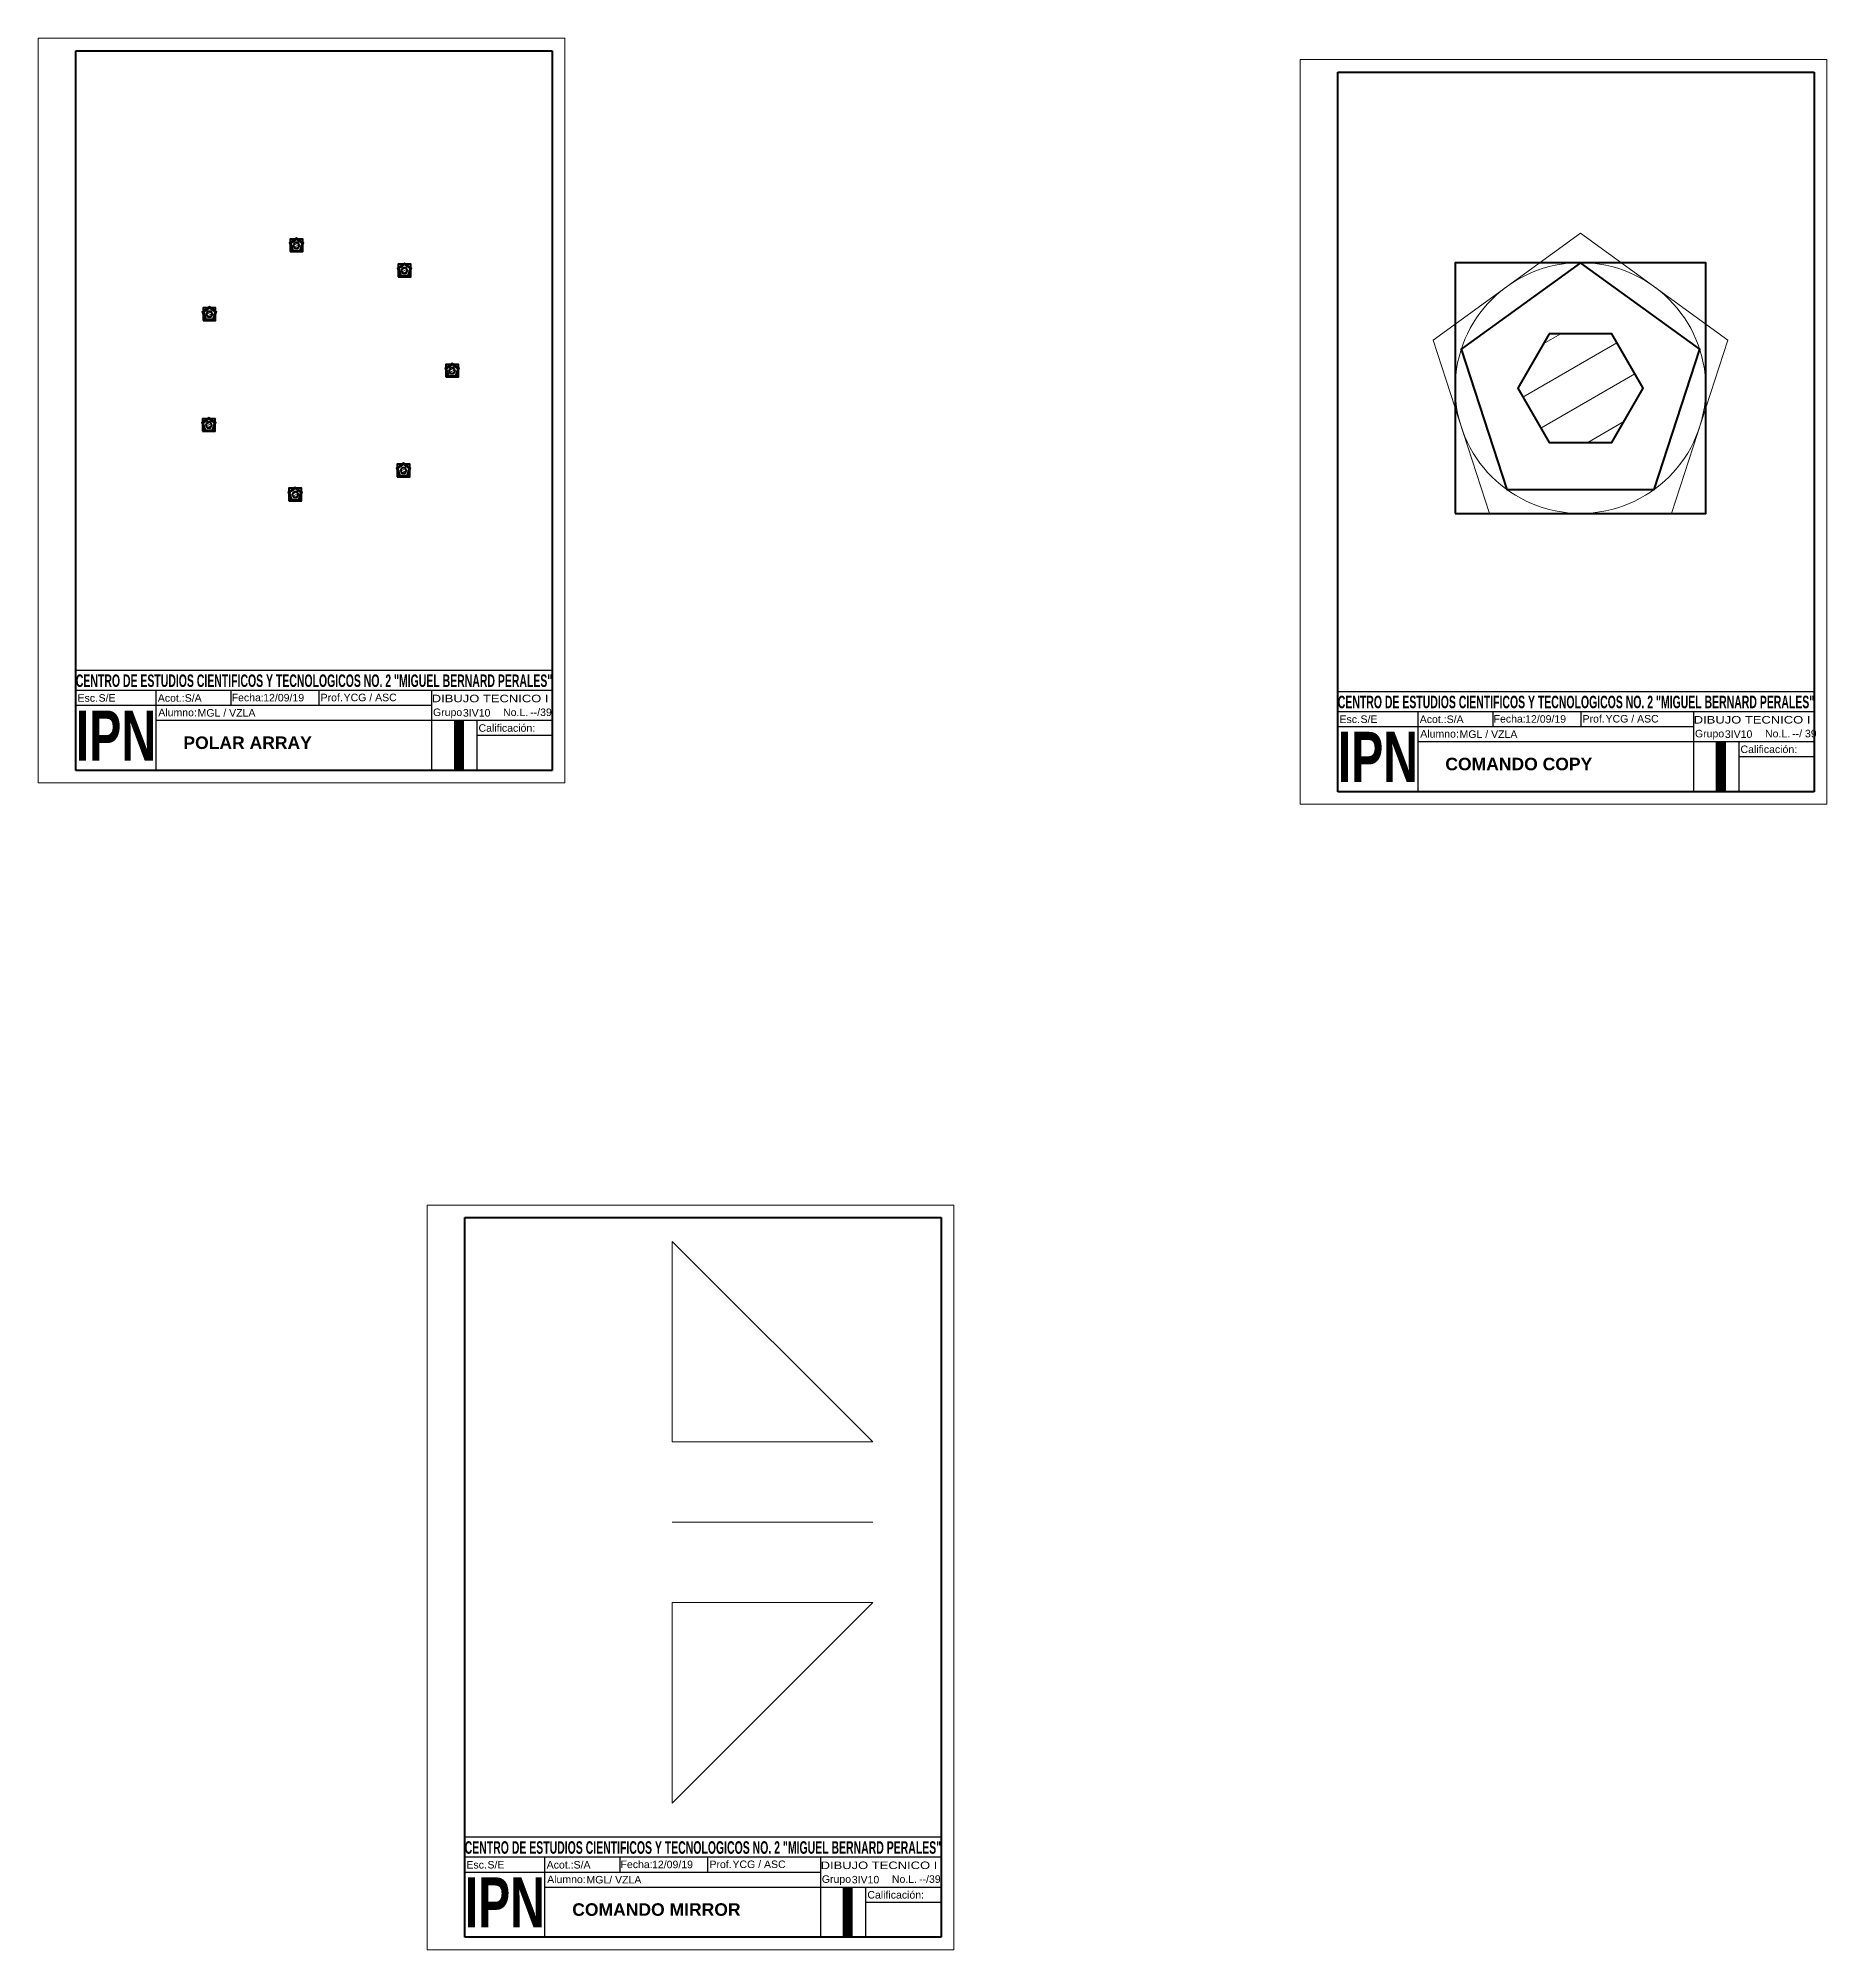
# Model space of a CAD drawing. Header units: millimetres. Extents: x 2447 to 4290, y 1220 to 2762.
# Drawn here: x 3577 to 4290, y 1220 to 1983 of the extents above; entities that cross this region are included whole.
import ezdxf
from ezdxf.enums import TextEntityAlignment as Align

# ---------------------------------------------------------------- set-up
doc = ezdxf.new("R2010")
doc.units = ezdxf.units.MM
doc.header["$LTSCALE"] = 0.5
for name, color, linetype, lineweight in [('Cuadro de Datos', 5, 'Continuous', 30), ('Linea Continua Gruesa', 4, 'Continuous', 70), ('Linea Continua Mediana', 5, 'Continuous', 50), ('Línea Continua Fina', 1, 'Continuous', 5), ('Margen', 4, 'Continuous', 70)]:
    doc.layers.add(name, color=color, linetype=linetype, lineweight=lineweight)
doc.layers.add('Texto', color=1, linetype='Continuous')
doc.styles.add('IPN', font='', dxfattribs={"height": 20})
doc.styles.add('TEXT', font='arial.ttf', dxfattribs={"height": 3})
doc.styles.add('TÍTULO', font='', dxfattribs={"height": 5})
doc.styles.get('IPN').set_extended_font_data('Arial', bold=True)
doc.styles.get('TÍTULO').set_extended_font_data('Arial', bold=True)

# ---------------------------------------------------------------- blocks, each defined once
blk = doc.blocks.new('*U1')
at = {"layer": 'Línea Continua Fina'}
h = blk.add_hatch(dxfattribs=at)
h.set_pattern_fill('LINE', color=256, scale=0.225, angle=30)
h.set_pattern_definition([(30, (-246.08765, -94.8718), (-0.3571875, 0.6186669), [])])
h.paths.add_polyline_path([(-0.63, 0.79), (-1.25, -0.3), (-0.63, -1.38), (0.62, -1.38), (1.25, -0.3), (0.62, 0.79)])
at = {"layer": 'Linea Continua Gruesa'}
for points in [[(-2.5, -2.8), (2.5, -2.8), (2.5, 2.2), (-2.5, 2.2)], [(-0.63, 0.79), (-1.25, -0.3), (-0.63, -1.38), (0.62, -1.38), (1.25, -0.3), (0.62, 0.79)]]:
    blk.add_lwpolyline(points, close=True, dxfattribs=at)
at = {"layer": 'Linea Continua Mediana'}
blk.add_lwpolyline([(0, 2.2), (-2.38, 0.48), (-1.47, -2.32), (1.47, -2.32), (2.38, 0.48)], close=True, dxfattribs=at)
at = {"layer": 'Línea Continua Fina'}
blk.add_lwpolyline([(0, 2.8), (-2.94, 0.66), (-1.82, -2.8), (1.82, -2.8), (2.94, 0.66)], close=True, dxfattribs=at)
blk.add_circle((0, -0.3), 2.5, dxfattribs=at)
blk = doc.blocks.new('*U2')
at = {"layer": 'Línea Continua Fina', "color": 0, "linetype": 'ByBlock', "lineweight": -2, "transparency": 16777216}
for p in [(229.12, 119.7), (272.2, 109.65), (194.4, 92.28), (291.2, 69.7), (194.19, 48.05), (271.81, 29.94), (228.64, 20.3)]:
    blk.add_blockref('*U1', p, dxfattribs=at)
blk = doc.blocks.new('Cuadro de Datos Hoja A4')
at = {"layer": 'Cuadro de Datos'}
for p, q in [((15, 45), (205, 45)), ((15, 5), (15, 45)), ((205, 45), (205, 5)), ((15, 37), (205, 37)), ((15, 31), (157, 31)), ((47, 5), (47, 37)), ((77, 31), (77, 37)), ((112, 31), (112, 37)), ((157, 5), (157, 37)), ((47, 25), (205, 25)), ((175, 5), (175, 25)), ((175, 19), (205, 19)), ((205, 5), (15, 5))]:
    blk.add_line(p, q, dxfattribs=at)
at = {"layer": 'Línea Continua Fina'}
for p, q in [((0, 297), (210, 297)), ((0, 0), (0, 297)), ((210, 297), (210, 0)), ((210, 0), (0, 0))]:
    blk.add_line(p, q, dxfattribs=at)
at = {"layer": 'Margen'}
for p, q in [((15, 292), (205, 292)), ((15, 5), (15, 292)), ((205, 292), (205, 5)), ((205, 5), (15, 5))]:
    blk.add_line(p, q, dxfattribs=at)
at = {"layer": 'Línea Continua Fina', "color": 0}
for s, height, style, width, p, p2 in [('CENTRO DE ESTUDIOS CIENTIFICOS Y TECNOLOGICOS NO. 2 "MIGUEL BERNARD PERALES"', 5, 'TÍTULO', 0.597732, (15, 38.28), (205, 38.28)), ('DIBUJO TECNICO I', 3, 'TEXT', 1.23367, (156.95, 32.18), (203.48, 32.18)), ('IPN', 20, 'IPN', 0.687053, (15, 8.88), (47, 8.88))]:
    blk.add_text(s, height=height, dxfattribs=dict(at, style=style, width=width)).set_placement(p, p2, align=Align.FIT)
at = {"layer": 'Línea Continua Fina', "color": 0, "style": 'TEXT'}
for s, p in [('Esc.', (15.69, 32.39)), ('Acot.:', (47.69, 32.39)), ('Fecha:', (77.14, 32.57)), ('Prof. ', (112.61, 32.57)), ('Grupo              No.L.      ', (157.43, 26.68)), ('Calificación:', (175.59, 20.42))]:
    blk.add_text(s, height=3, dxfattribs=at).set_placement(p)
at = {"layer": 'Línea Continua Fina', "color": 0, "insert": (163.88, 24.97), "char_height": 20, "attachment_point": 1, "style": 'IPN'}
blk.add_mtext_dynamic_manual_height_columns('I', width=18, gutter_width=15, heights=[0], dxfattribs=at)
at = {"layer": 'Texto', "color": 0, "style": 'TEXT'}
blk.add_text('Alumno:', height=3, dxfattribs=at).set_placement((47.89, 26.59))
at = {"layer": 'Texto'}
for tag, p, height, style in [('ESC', (24.08, 32.42), 3, 'TEXT'), ('ACOT', (58.42, 32.39), 3, 'TEXT'), ('FECHA', (89.72, 32.51), 3, 'TEXT'), ('PROF', (121.78, 32.59), 3, 'TEXT'), ('ALUMNO', (63.56, 26.45), 3, 'TEXT'), ('GRUPO', (169.37, 26.46), 3, 'TEXT'), ('NO', (196.19, 26.69), 3, 'TEXT'), ('CUADRODEREFERENCIAS', (57.89, 13.54), 5, 'TÍTULO')]:
    blk.add_attdef(tag, p, '', height=height, dxfattribs=dict(at, style=style))

msp = doc.modelspace()

# ---------------------------------------------------------------- hatches: boundary and pattern name
at = {"layer": 'Línea Continua Fina'}
h = msp.add_hatch(dxfattribs=at)
h.set_pattern_fill('LINE', color=256, scale=4.5, angle=30)
h.set_pattern_definition([(30, (-729.703, -48.529), (-7.14375, 12.373338), [])])
h.paths.add_polyline_path([(4179.55, 1864.66), (4167.05, 1843.01), (4179.55, 1821.35), (4204.55, 1821.35), (4217.05, 1843.01), (4204.55, 1864.66)])

# ---------------------------------------------------------------- linework, layer by layer
at = {"layer": 'Linea Continua Gruesa'}
for points in [[(4142.05, 1793.01), (4242.05, 1793.01), (4242.05, 1893.01), (4142.05, 1893.01)], [(4179.55, 1864.66), (4167.05, 1843.01), (4179.55, 1821.35), (4204.55, 1821.35), (4217.05, 1843.01), (4204.55, 1864.66)]]:
    msp.add_lwpolyline(points, close=True, dxfattribs=at)
at = {"layer": 'Linea Continua Mediana'}
msp.add_lwpolyline([(4192.05, 1893.01), (4144.5, 1858.46), (4162.66, 1802.55), (4221.44, 1802.55), (4239.6, 1858.46)], close=True, dxfattribs=at)
at = {"layer": 'Línea Continua Fina'}
msp.add_line((3909.81, 1390.69), (3829.81, 1390.69), dxfattribs=at)
for points in [[(4192.05, 1904.81), (4133.27, 1862.1), (4155.72, 1793.01), (4228.38, 1793.01), (4250.83, 1862.1)], [(3909.81, 1422.69), (3829.81, 1422.69), (3829.81, 1502.69)], [(3909.81, 1358.69), (3829.81, 1358.69), (3829.81, 1278.69)]]:
    msp.add_lwpolyline(points, close=True, dxfattribs=at)
msp.add_circle((4192.05, 1843.01), 50, dxfattribs=at)

# ---------------------------------------------------------------- block references
msp.add_blockref('*U2', (3450.89, 1780.52), dxfattribs=at)
at = {"layer": 'Texto'}
for p, values in [((3577.04, 1685.52), {'CUADRODEREFERENCIAS': 'POLAR ARRAY', 'NO': '--/39', 'GRUPO': '3IV10', 'PROF': 'YCG / ASC', 'ACOT': 'S/A', 'ESC': 'S/E', 'ALUMNO': 'MGL / VZLA', 'FECHA': '12/09/19'}), ((4080.28, 1677.03), {'CUADRODEREFERENCIAS': 'COMANDO COPY', 'NO': '--/ 39', 'GRUPO': '3IV10', 'PROF': 'YCG / ASC', 'ACOT': 'S/A', 'ESC': 'S/E', 'ALUMNO': 'MGL / VZLA', 'FECHA': '12/09/19'}), ((3732.11, 1220.19), {'CUADRODEREFERENCIAS': 'COMANDO MIRROR', 'NO': '--/39', 'GRUPO': '3IV10', 'PROF': 'YCG / ASC', 'ACOT': 'S/A', 'ESC': 'S/E', 'ALUMNO': 'MGL/ VZLA', 'FECHA': '12/09/19'})]:
    msp.add_blockref('Cuadro de Datos Hoja A4', p, dxfattribs=at).add_auto_attribs(values)

doc.saveas('drawing.dxf')
